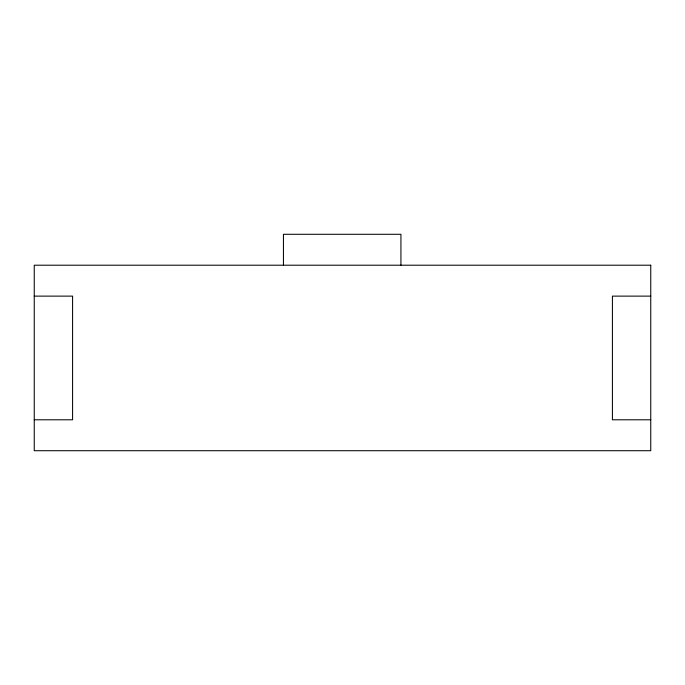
<?xml version="1.0" encoding="UTF-8"?>
<svg xmlns="http://www.w3.org/2000/svg" width="685" height="685" viewBox="0 0 685 685"><rect width="100%" height="100%" fill="white"/><g stroke="black" fill="none" stroke-linecap="round" stroke-linejoin="round"><path stroke-width="1.03" d="M34.25 296.125L72.584 296.125L72.584 419.794L34.25 419.794M650.75 296.125L612.416 296.125L612.416 419.794L650.75 419.794M400.93 265.206L400.93 234.287L283.444 234.287L283.444 265.206M650.75 265.206L34.25 265.206L34.25 450.713L650.75 450.713L650.75 265.206"/></g></svg>
